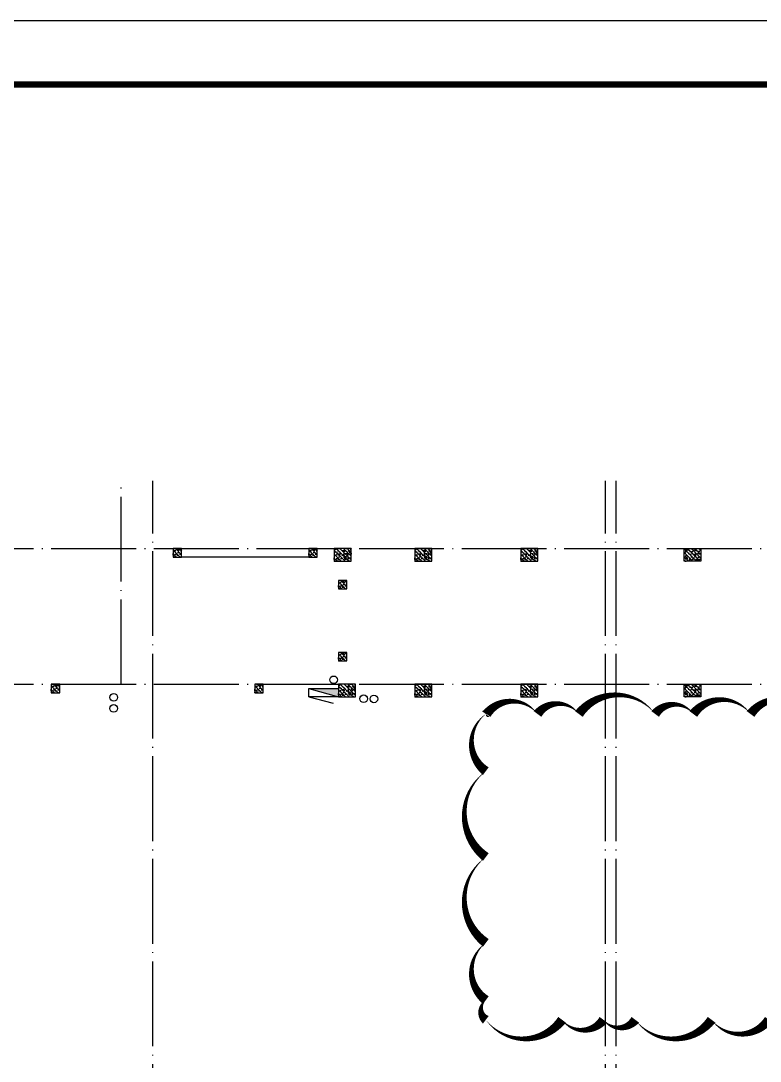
# Model space of a CAD drawing. Extents: x 6843040 to 15500510, y -6507076 to -4940511.
# Drawn here: x 7700081 to 7717520, y -5499394 to -5474851 of the extents above; entities that cross this region are included whole.
import ezdxf

# ---------------------------------------------------------------- set-up
doc = ezdxf.new("R2010")
doc.units = 0
doc.header["$LTSCALE"] = 1000
doc.header["$MEASUREMENT"] = 0
doc.linetypes.add('DOTE', pattern=[2.42, 2, -0.2, 0.02, -0.2])
for name, color, linetype in [('COLUMN', 10, 'Continuous'), ('DOTE', 8, 'DOTE'), ('EQUIP_消火栓', 7, 'Continuous'), ('plan-1', 40, 'Continuous'), ('PUB_HATCH', 8, 'Continuous'), ('PUB_TITLE', 4, 'Continuous'), ('VPIPE-消防', 1, 'Continuous'), ('VPIPE-雨水', 4, 'Continuous'), ('WINDOW', 4, 'Continuous')]:
    doc.layers.add(name, color=color, linetype=linetype)
doc.layers.add('DIM_MODI', color=6, linetype='Continuous', plot=False)
pattern_1 = [(134.999998, (27153.19, -420866.92), (-44.194175, -44.194172), []), (140, (27153.19, -420866.92), (15.68804, 179.315045), [18.75, -206.25]), (85, (27153.19, -420866.92), (-188.048035, -34.68783), [15, -165]), (190.4514, (27154.5, -420851.98), (-172.35988, 144.62735), [15.93505, -175.28553]), (136.1842, (27103.2, -420866.92), (41.37976, 266.81026), [28.125, -309.375]), (186.6356, (27106.64, -420844.69), (-243.52946, 233.66568), [23.90257, -262.92825]), (81.1842, (27103.2, -420866.92), (-243.52964, 233.6655), [22.5, -247.5]), (111, (27115.69, -420841.92), (100.65473, 149.22676), [18.75, -206.25]), (56, (27115.69, -420841.92), (-181.28751, 60.82884), [15, -165]), (161.4514, (27124.08, -420829.48), (-80.63262, 210.05566), [15.93505, -175.28553]), (127.499998, (27153.19, -420866.92), (-83.223463, 3.039967), [0, -163, 0, -167.5, 0, -165.625]), (97.499998, (27153.19, -420866.92), (-98.602926, 65.767388), [0, -95.5, 0, -159.25, 0, -63.125]), (57.499998, (27153.19, -420922.67), (5.638722, 133.455609), [0, -62.5, 0, -195, 0, -258.75]), (47.499998, (27153.19, -420947.67), (-25.02624, 145.796543), [0, -81.25, 0, -129.5, 0, -183.75])]
pattern_2 = [(134.999998, (27153.19, -424066.92), (-44.194175, -44.194172), []), (140, (27153.19, -424066.92), (15.68804, 179.315045), [18.75, -206.25]), (85, (27153.19, -424066.92), (-188.048035, -34.68783), [15, -165]), (190.4514, (27154.5, -424051.98), (-172.35988, 144.62735), [15.93505, -175.28553]), (136.1842, (27103.2, -424066.92), (41.37976, 266.81026), [28.125, -309.375]), (186.6356, (27106.64, -424044.69), (-243.52946, 233.66568), [23.90257, -262.92825]), (81.1842, (27103.2, -424066.92), (-243.52964, 233.6655), [22.5, -247.5]), (111, (27115.69, -424041.92), (100.65473, 149.22676), [18.75, -206.25]), (56, (27115.69, -424041.92), (-181.28751, 60.82884), [15, -165]), (161.4514, (27124.08, -424029.48), (-80.63262, 210.05566), [15.93505, -175.28553]), (127.499998, (27153.19, -424066.92), (-83.223463, 3.039967), [0, -163, 0, -167.5, 0, -165.625]), (97.499998, (27153.19, -424066.92), (-98.602926, 65.767388), [0, -95.5, 0, -159.25, 0, -63.125]), (57.499998, (27153.19, -424122.67), (5.638722, 133.455609), [0, -62.5, 0, -195, 0, -258.75]), (47.499998, (27153.19, -424147.67), (-25.02624, 145.796543), [0, -81.25, 0, -129.5, 0, -183.75])]

# ---------------------------------------------------------------- blocks, each defined once
blk = doc.blocks.new('1GZ')
at = {"layer": 'PUB_HATCH'}
h = blk.add_hatch(dxfattribs=at)
h.set_pattern_fill('钢筋混凝土', color=256, scale=25, angle=90, style=0)
h.set_pattern_definition([(134.999998, (18953.19, -420766.93), (-44.194175, -44.194172), []), (140, (18953.19, -420766.93), (15.68804, 179.315045), [18.75, -206.25]), (85, (18953.19, -420766.93), (-188.048035, -34.68783), [15, -165]), (190.4514, (18954.5, -420751.98), (-172.35988, 144.62735), [15.93505, -175.28553]), (136.1842, (18903.2, -420766.93), (41.37976, 266.81026), [28.125, -309.375]), (186.6356, (18906.64, -420744.7), (-243.52946, 233.66568), [23.90257, -262.92825]), (81.1842, (18903.2, -420766.93), (-243.52964, 233.6655), [22.5, -247.5]), (111, (18915.69, -420741.93), (100.65473, 149.22676), [18.75, -206.25]), (56, (18915.69, -420741.93), (-181.28751, 60.82884), [15, -165]), (161.4514, (18924.08, -420729.5), (-80.63262, 210.05566), [15.93505, -175.28553]), (127.499998, (18953.19, -420766.93), (-83.223463, 3.039967), [0, -163, 0, -167.5, 0, -165.625]), (97.499998, (18953.19, -420766.93), (-98.602926, 65.767388), [0, -95.5, 0, -159.25, 0, -63.125]), (57.499998, (18953.19, -420822.68), (5.638722, 133.455609), [0, -62.5, 0, -195, 0, -258.75]), (47.499998, (18953.19, -420847.68), (-25.02624, 145.796543), [0, -81.25, 0, -129.5, 0, -183.75])])
edge = h.paths.add_edge_path()
edge.add_line((325370, -153285), (325170, -153285))
edge.add_line((325370, -153285), (325370, -153085))
edge.add_line((325370, -153085), (325170, -153085))
edge.add_line((325170, -153085), (325170, -153285))
h = blk.add_hatch(dxfattribs=at)
h.set_pattern_fill('钢筋混凝土', color=256, scale=25, angle=90, style=0)
h.set_pattern_definition([(134.999998, (22153.19, -420766.93), (-44.194175, -44.194172), []), (140, (22153.19, -420766.93), (15.68804, 179.315045), [18.75, -206.25]), (85, (22153.19, -420766.93), (-188.048035, -34.68783), [15, -165]), (190.4514, (22154.5, -420751.98), (-172.35988, 144.62735), [15.93505, -175.28553]), (136.1842, (22103.2, -420766.93), (41.37976, 266.81026), [28.125, -309.375]), (186.6356, (22106.64, -420744.7), (-243.52946, 233.66568), [23.90257, -262.92825]), (81.1842, (22103.2, -420766.93), (-243.52964, 233.6655), [22.5, -247.5]), (111, (22115.69, -420741.93), (100.65473, 149.22676), [18.75, -206.25]), (56, (22115.69, -420741.93), (-181.28751, 60.82884), [15, -165]), (161.4514, (22124.08, -420729.5), (-80.63262, 210.05566), [15.93505, -175.28553]), (127.499998, (22153.19, -420766.93), (-83.223463, 3.039967), [0, -163, 0, -167.5, 0, -165.625]), (97.499998, (22153.19, -420766.93), (-98.602926, 65.767388), [0, -95.5, 0, -159.25, 0, -63.125]), (57.499998, (22153.19, -420822.68), (5.638722, 133.455609), [0, -62.5, 0, -195, 0, -258.75]), (47.499998, (22153.19, -420847.68), (-25.02624, 145.796543), [0, -81.25, 0, -129.5, 0, -183.75])])
edge = h.paths.add_edge_path()
edge.add_line((328570, -153285), (328370, -153285))
edge.add_line((328570, -153285), (328570, -153085))
edge.add_line((328570, -153085), (328370, -153085))
edge.add_line((328370, -153085), (328370, -153285))
h = blk.add_hatch(dxfattribs=at)
h.set_pattern_fill('钢筋混凝土', color=256, scale=25, angle=90, style=0)
h.set_pattern_definition([(134.999998, (22753.19, -420866.92), (-44.194175, -44.194172), []), (140, (22753.19, -420866.92), (15.68804, 179.315045), [18.75, -206.25]), (85, (22753.19, -420866.92), (-188.048035, -34.68783), [15, -165]), (190.4514, (22754.5, -420851.98), (-172.35988, 144.62735), [15.93505, -175.28553]), (136.1842, (22703.2, -420866.92), (41.37976, 266.81026), [28.125, -309.375]), (186.6356, (22706.64, -420844.69), (-243.52946, 233.66568), [23.90257, -262.92825]), (81.1842, (22703.2, -420866.92), (-243.52964, 233.6655), [22.5, -247.5]), (111, (22715.69, -420841.92), (100.65473, 149.22676), [18.75, -206.25]), (56, (22715.69, -420841.92), (-181.28751, 60.82884), [15, -165]), (161.4514, (22724.08, -420829.48), (-80.63262, 210.05566), [15.93505, -175.28553]), (127.499998, (22753.19, -420866.92), (-83.223463, 3.039967), [0, -163, 0, -167.5, 0, -165.625]), (97.499998, (22753.19, -420866.92), (-98.602926, 65.767388), [0, -95.5, 0, -159.25, 0, -63.125]), (57.499998, (22753.19, -420922.67), (5.638722, 133.455609), [0, -62.5, 0, -195, 0, -258.75]), (47.499998, (22753.19, -420947.67), (-25.02624, 145.796543), [0, -81.25, 0, -129.5, 0, -183.75])])
edge = h.paths.add_edge_path()
edge.add_line((329370, -153385), (328970, -153385))
edge.add_line((329370, -153385), (329370, -153085))
edge.add_line((329370, -153085), (328970, -153085))
edge.add_line((328970, -153085), (328970, -153385))
h = blk.add_hatch(dxfattribs=at)
h.set_pattern_fill('钢筋混凝土', color=256, scale=25, angle=90, style=0)
h.set_pattern_definition([(134.999998, (24653.19, -420866.92), (-44.194175, -44.194172), []), (140, (24653.19, -420866.92), (15.68804, 179.315045), [18.75, -206.25]), (85, (24653.19, -420866.92), (-188.048035, -34.68783), [15, -165]), (190.4514, (24654.5, -420851.98), (-172.35988, 144.62735), [15.93505, -175.28553]), (136.1842, (24603.2, -420866.92), (41.37976, 266.81026), [28.125, -309.375]), (186.6356, (24606.64, -420844.69), (-243.52946, 233.66568), [23.90257, -262.92825]), (81.1842, (24603.2, -420866.92), (-243.52964, 233.6655), [22.5, -247.5]), (111, (24615.69, -420841.92), (100.65473, 149.22676), [18.75, -206.25]), (56, (24615.69, -420841.92), (-181.28751, 60.82884), [15, -165]), (161.4514, (24624.08, -420829.48), (-80.63262, 210.05566), [15.93505, -175.28553]), (127.499998, (24653.19, -420866.92), (-83.223463, 3.039967), [0, -163, 0, -167.5, 0, -165.625]), (97.499998, (24653.19, -420866.92), (-98.602926, 65.767388), [0, -95.5, 0, -159.25, 0, -63.125]), (57.499998, (24653.19, -420922.67), (5.638722, 133.455609), [0, -62.5, 0, -195, 0, -258.75]), (47.499998, (24653.19, -420947.67), (-25.02624, 145.796543), [0, -81.25, 0, -129.5, 0, -183.75])])
edge = h.paths.add_edge_path()
edge.add_line((331270, -153385), (330870, -153385))
edge.add_line((331270, -153385), (331270, -153085))
edge.add_line((331270, -153085), (330870, -153085))
edge.add_line((330870, -153085), (330870, -153385))
h = blk.add_hatch(dxfattribs=at)
h.set_pattern_fill('钢筋混凝土', color=256, scale=25, angle=90, style=0)
h.set_pattern_definition(pattern_1)
edge = h.paths.add_edge_path()
edge.add_line((333770, -153385), (333370, -153385))
edge.add_line((333770, -153385), (333770, -153085))
edge.add_line((333770, -153085), (333370, -153085))
edge.add_line((333370, -153085), (333370, -153385))
h = blk.add_hatch(dxfattribs=at)
h.set_pattern_fill('钢筋混凝土', color=256, scale=25, angle=90, style=0)
h.set_pattern_definition(pattern_1)
edge = h.paths.add_edge_path()
edge.add_line((337220, -153385), (337620, -153385))
edge.add_line((337220, -153385), (337220, -153085))
edge.add_line((337220, -153085), (337620, -153085))
edge.add_line((337620, -153085), (337620, -153385))
h = blk.add_hatch(dxfattribs=at)
h.set_pattern_fill('钢筋混凝土', color=256, scale=25, angle=90, style=0)
h.set_pattern_definition([(134.999998, (22853.51, -421516.92), (-44.194175, -44.194172), []), (140, (22853.51, -421516.92), (15.68804, 179.315045), [18.75, -206.25]), (85, (22853.51, -421516.92), (-188.048035, -34.68783), [15, -165]), (190.4514, (22854.82, -421501.98), (-172.35988, 144.62735), [15.93505, -175.28553]), (136.1842, (22803.51, -421516.92), (41.37976, 266.81026), [28.125, -309.375]), (186.6356, (22806.96, -421494.69), (-243.52946, 233.66568), [23.90257, -262.92825]), (81.1842, (22803.5, -421516.92), (-243.52964, 233.6655), [22.5, -247.5]), (111, (22816.01, -421491.92), (100.65473, 149.22676), [18.75, -206.25]), (56, (22816.01, -421491.92), (-181.28751, 60.82884), [15, -165]), (161.4514, (22824.4, -421479.48), (-80.63262, 210.05566), [15.93505, -175.28553]), (127.499998, (22853.51, -421516.92), (-83.223463, 3.039967), [0, -163, 0, -167.5, 0, -165.625]), (97.499998, (22853.51, -421516.92), (-98.602926, 65.767388), [0, -95.5, 0, -159.25, 0, -63.125]), (57.499998, (22853.51, -421572.67), (5.638722, 133.455609), [0, -62.5, 0, -195, 0, -258.75]), (47.499998, (22853.51, -421597.67), (-25.02624, 145.796543), [0, -81.25, 0, -129.5, 0, -183.75])])
edge = h.paths.add_edge_path()
edge.add_line((329270, -154035), (329070, -154035))
edge.add_line((329270, -154035), (329270, -153835))
edge.add_line((329270, -153835), (329070, -153835))
edge.add_line((329070, -153835), (329070, -154035))
h = blk.add_hatch(dxfattribs=at)
h.set_pattern_fill('钢筋混凝土', color=256, scale=25, angle=90, style=0)
h.set_pattern_definition([(134.999998, (22853.51, -423216.92), (-44.194175, -44.194172), []), (140, (22853.51, -423216.92), (15.68804, 179.315045), [18.75, -206.25]), (85, (22853.51, -423216.92), (-188.048035, -34.68783), [15, -165]), (190.4514, (22854.82, -423201.98), (-172.35988, 144.62735), [15.93505, -175.28553]), (136.1842, (22803.51, -423216.92), (41.37976, 266.81026), [28.125, -309.375]), (186.6356, (22806.96, -423194.69), (-243.52946, 233.66568), [23.90257, -262.92825]), (81.1842, (22803.5, -423216.92), (-243.52964, 233.6655), [22.5, -247.5]), (111, (22816.01, -423191.92), (100.65473, 149.22676), [18.75, -206.25]), (56, (22816.01, -423191.92), (-181.28751, 60.82884), [15, -165]), (161.4514, (22824.4, -423179.48), (-80.63262, 210.05566), [15.93505, -175.28553]), (127.499998, (22853.51, -423216.92), (-83.223463, 3.039967), [0, -163, 0, -167.5, 0, -165.625]), (97.499998, (22853.51, -423216.92), (-98.602926, 65.767388), [0, -95.5, 0, -159.25, 0, -63.125]), (57.499998, (22853.51, -423272.67), (5.638722, 133.455609), [0, -62.5, 0, -195, 0, -258.75]), (47.499998, (22853.51, -423297.67), (-25.02624, 145.796543), [0, -81.25, 0, -129.5, 0, -183.75])])
edge = h.paths.add_edge_path()
edge.add_line((329270, -155735), (329070, -155735))
edge.add_line((329270, -155735), (329270, -155535))
edge.add_line((329270, -155535), (329070, -155535))
edge.add_line((329070, -155535), (329070, -155735))
h = blk.add_hatch(dxfattribs=at)
h.set_pattern_fill('钢筋混凝土', color=256, scale=25, angle=90, style=0)
h.set_pattern_definition([(134.999998, (16078.19, -423966.92), (-44.194175, -44.194172), []), (140, (16078.19, -423966.92), (15.68804, 179.315045), [18.75, -206.25]), (85, (16078.19, -423966.92), (-188.048035, -34.68783), [15, -165]), (190.4514, (16079.5, -423951.98), (-172.35988, 144.62735), [15.93505, -175.28553]), (136.1842, (16028.2, -423966.92), (41.37976, 266.81026), [28.125, -309.375]), (186.6356, (16031.64, -423944.69), (-243.52946, 233.66568), [23.90257, -262.92825]), (81.1842, (16028.2, -423966.92), (-243.52964, 233.6655), [22.5, -247.5]), (111, (16040.69, -423941.92), (100.65473, 149.22676), [18.75, -206.25]), (56, (16040.69, -423941.92), (-181.28751, 60.82884), [15, -165]), (161.4514, (16049.08, -423929.48), (-80.63262, 210.05566), [15.93505, -175.28553]), (127.499998, (16078.19, -423966.92), (-83.223463, 3.039967), [0, -163, 0, -167.5, 0, -165.625]), (97.499998, (16078.19, -423966.92), (-98.602926, 65.767388), [0, -95.5, 0, -159.25, 0, -63.125]), (57.499998, (16078.19, -424022.67), (5.638722, 133.455609), [0, -62.5, 0, -195, 0, -258.75]), (47.499998, (16078.19, -424047.67), (-25.02624, 145.796543), [0, -81.25, 0, -129.5, 0, -183.75])])
edge = h.paths.add_edge_path()
edge.add_line((322495, -156485), (322295, -156485))
edge.add_line((322495, -156485), (322495, -156285))
edge.add_line((322495, -156285), (322295, -156285))
edge.add_line((322295, -156285), (322295, -156485))
h = blk.add_hatch(dxfattribs=at)
h.set_pattern_fill('钢筋混凝土', color=256, scale=25, angle=90, style=0)
h.set_pattern_definition([(134.999998, (20878.194, -423966.92), (-44.194175, -44.194172), []), (140, (20878.2, -423966.92), (15.68804, 179.315045), [18.75, -206.25]), (85, (20878.2, -423966.92), (-188.048035, -34.68783), [15, -165]), (190.4514, (20879.5, -423951.98), (-172.35988, 144.62735), [15.93505, -175.28553]), (136.1842, (20828.2, -423966.92), (41.37976, 266.81026), [28.125, -309.375]), (186.6356, (20831.64, -423944.69), (-243.52946, 233.66568), [23.90257, -262.92825]), (81.1842, (20828.2, -423966.92), (-243.52964, 233.6655), [22.5, -247.5]), (111, (20840.7, -423941.92), (100.65473, 149.22676), [18.75, -206.25]), (56, (20840.7, -423941.92), (-181.28751, 60.82884), [15, -165]), (161.4514, (20849.08, -423929.48), (-80.63262, 210.05566), [15.93505, -175.28553]), (127.499998, (20878.194, -423966.92), (-83.223463, 3.039967), [0, -163, 0, -167.5, 0, -165.625]), (97.499998, (20878.19, -423966.92), (-98.602926, 65.767388), [0, -95.5, 0, -159.25, 0, -63.125]), (57.499998, (20878.194, -424022.67), (5.638722, 133.455609), [0, -62.5, 0, -195, 0, -258.75]), (47.499998, (20878.19, -424047.67), (-25.02624, 145.796543), [0, -81.25, 0, -129.5, 0, -183.75])])
edge = h.paths.add_edge_path()
edge.add_line((327295, -156485), (327095, -156485))
edge.add_line((327295, -156485), (327295, -156285))
edge.add_line((327295, -156285), (327095, -156285))
edge.add_line((327095, -156285), (327095, -156485))
h = blk.add_hatch(dxfattribs=at)
h.set_pattern_fill('钢筋混凝土', color=256, scale=25, angle=90, style=0)
h.set_pattern_definition([(134.999998, (22853.51, -424066.92), (-44.194175, -44.194172), []), (140, (22853.51, -424066.92), (15.68804, 179.315045), [18.75, -206.25]), (85, (22853.51, -424066.92), (-188.048035, -34.68783), [15, -165]), (190.4514, (22854.82, -424051.98), (-172.35988, 144.62735), [15.93505, -175.28553]), (136.1842, (22803.51, -424066.92), (41.37976, 266.81026), [28.125, -309.375]), (186.6356, (22806.96, -424044.69), (-243.52946, 233.66568), [23.90257, -262.92825]), (81.1842, (22803.5, -424066.92), (-243.52964, 233.6655), [22.5, -247.5]), (111, (22816.01, -424041.92), (100.65473, 149.22676), [18.75, -206.25]), (56, (22816.01, -424041.92), (-181.28751, 60.82884), [15, -165]), (161.4514, (22824.4, -424029.48), (-80.63262, 210.05566), [15.93505, -175.28553]), (127.499998, (22853.51, -424066.92), (-83.223463, 3.039967), [0, -163, 0, -167.5, 0, -165.625]), (97.499998, (22853.51, -424066.92), (-98.602926, 65.767388), [0, -95.5, 0, -159.25, 0, -63.125]), (57.499998, (22853.51, -424122.67), (5.638722, 133.455609), [0, -62.5, 0, -195, 0, -258.75]), (47.499998, (22853.51, -424147.67), (-25.02624, 145.796543), [0, -81.25, 0, -129.5, 0, -183.75])])
edge = h.paths.add_edge_path()
edge.add_line((329470, -156585), (329070, -156585))
edge.add_line((329470, -156585), (329470, -156285))
edge.add_line((329470, -156285), (329070, -156285))
edge.add_line((329070, -156285), (329070, -156585))
h = blk.add_hatch(dxfattribs=at)
h.set_pattern_fill('钢筋混凝土', color=256, scale=25, angle=90, style=0)
h.set_pattern_definition([(134.999998, (24653.19, -424066.92), (-44.194175, -44.194172), []), (140, (24653.19, -424066.92), (15.68804, 179.315045), [18.75, -206.25]), (85, (24653.19, -424066.92), (-188.048035, -34.68783), [15, -165]), (190.4514, (24654.5, -424051.98), (-172.35988, 144.62735), [15.93505, -175.28553]), (136.1842, (24603.2, -424066.92), (41.37976, 266.81026), [28.125, -309.375]), (186.6356, (24606.64, -424044.69), (-243.52946, 233.66568), [23.90257, -262.92825]), (81.1842, (24603.2, -424066.92), (-243.52964, 233.6655), [22.5, -247.5]), (111, (24615.69, -424041.92), (100.65473, 149.22676), [18.75, -206.25]), (56, (24615.69, -424041.92), (-181.28751, 60.82884), [15, -165]), (161.4514, (24624.08, -424029.48), (-80.63262, 210.05566), [15.93505, -175.28553]), (127.499998, (24653.19, -424066.92), (-83.223463, 3.039967), [0, -163, 0, -167.5, 0, -165.625]), (97.499998, (24653.19, -424066.92), (-98.602926, 65.767388), [0, -95.5, 0, -159.25, 0, -63.125]), (57.499998, (24653.19, -424122.67), (5.638722, 133.455609), [0, -62.5, 0, -195, 0, -258.75]), (47.499998, (24653.19, -424147.67), (-25.02624, 145.796543), [0, -81.25, 0, -129.5, 0, -183.75])])
edge = h.paths.add_edge_path()
edge.add_line((331270, -156585), (330870, -156585))
edge.add_line((331270, -156585), (331270, -156285))
edge.add_line((331270, -156285), (330870, -156285))
edge.add_line((330870, -156285), (330870, -156585))
h = blk.add_hatch(dxfattribs=at)
h.set_pattern_fill('钢筋混凝土', color=256, scale=25, angle=90, style=0)
h.set_pattern_definition(pattern_2)
edge = h.paths.add_edge_path()
edge.add_line((333770, -156585), (333370, -156585))
edge.add_line((333770, -156585), (333770, -156285))
edge.add_line((333770, -156285), (333370, -156285))
edge.add_line((333370, -156285), (333370, -156585))
h = blk.add_hatch(dxfattribs=at)
h.set_pattern_fill('钢筋混凝土', color=256, scale=25, angle=90, style=0)
h.set_pattern_definition(pattern_2)
edge = h.paths.add_edge_path()
edge.add_line((337220, -156585), (337620, -156585))
edge.add_line((337220, -156585), (337220, -156285))
edge.add_line((337220, -156285), (337620, -156285))
edge.add_line((337620, -156285), (337620, -156585))
at = {"layer": 'COLUMN'}
for points in [[(325170, -153285), (325370, -153285), (325370, -153085), (325170, -153085)], [(328370, -153285), (328570, -153285), (328570, -153085), (328370, -153085)], [(328970, -153385), (329370, -153385), (329370, -153085), (328970, -153085)], [(330870, -153385), (331270, -153385), (331270, -153085), (330870, -153085)], [(333370, -153385), (333770, -153385), (333770, -153085), (333370, -153085)], [(337620, -153385), (337220, -153385), (337220, -153085), (337620, -153085)], [(329070, -154035), (329270, -154035), (329270, -153835), (329070, -153835)], [(329070, -155735), (329270, -155735), (329270, -155535), (329070, -155535)], [(322295, -156485), (322495, -156485), (322495, -156285), (322295, -156285)], [(327095, -156485), (327295, -156485), (327295, -156285), (327095, -156285)], [(329070, -156585), (329470, -156585), (329470, -156285), (329070, -156285)], [(330870, -156585), (331270, -156585), (331270, -156285), (330870, -156285)], [(333370, -156585), (333770, -156585), (333770, -156285), (333370, -156285)], [(337620, -156585), (337220, -156585), (337220, -156285), (337620, -156285)]]:
    blk.add_lwpolyline(points, close=True, dxfattribs=at)
blk = doc.blocks.new('$TWTSYS$00000508')
for p, q in [((-0.5, 0.5), (0.324, 1.224)), ((-0.5, 0.5), (-0.5, -0.5)), ((-0.5, -0.5), (0.5, 0.5)), ((0.5, 0.5), (-0.5, 0.5)), ((0.5, -0.5), (0.5, 0.5)), ((-0.5, -0.5), (0.5, -0.5))]:
    blk.add_line(p, q)
blk.add_solid([(0.5, -0.5), (0.5, 0.5), (-0.5, -0.5)])
blk = doc.blocks.new('一层排水消防0922')
at = {"layer": 'VPIPE-消防'}
blk.add_circle((7707457, -5490398), 90, dxfattribs=at)
at = {"layer": 'VPIPE-雨水'}
for centre in [(7702273, -5490811), (7702271, -5491073), (7708168, -5490845), (7708408, -5490849)]:
    blk.add_circle(centre, 90, dxfattribs=at)
at = {"layer": 'EQUIP_消火栓', "xscale": -700, "yscale": 200, "zscale": 700, "rotation": 179.9999949910436}
blk.add_blockref('$TWTSYS$00000508', (7707223, -5490702), dxfattribs=at)

msp = doc.modelspace()

# ---------------------------------------------------------------- linework, layer by layer
at = {"layer": 'DIM_MODI'}
msp.add_lwpolyline([(7718717.8, -5491203.5, 0, 225, 0.5), (7717292.8, -5491203.5, 0, 225, 0.5), (7715942.8, -5491203.5, 0, 225, 0.5), (7715042.8, -5491203.5, 0, 225, 0.5), (7713242.8, -5491203.5, 0, 225, 0.5), (7712267.8, -5491203.5, 0, 225, 0.5), (7711067.8, -5491203.5, 0, 225, 0.5), (7711048, -5491203.5, 0, 225, 0.5), (7711048, -5492553.5, 0, 225, 0.5), (7711048, -5494578.5, 0, 225, 0.5), (7711048, -5496603.5, 0, 225, 0.5), (7711048, -5497953.5, 0, 225, 0.5), (7711048, -5498417.9, 0, 225, 0.5), (7712848, -5498417.9, 0, 225, 0.5), (7713823, -5498417.9, 0, 225, 0.5), (7714573, -5498417.9, 0, 225, 0.5), (7716373, -5498417.9, 0, 225, 0.5), (7717723, -5498417.9, 0, 225, 0.5)], format="xyseb", dxfattribs=at)
at = {"layer": 'DOTE'}
for p, q in [((7702447.4, -5490502), (7702447.4, -5485702.5)), ((7703197.4, -5554702), (7703197.4, -5485702.5)), ((7713872.4, -5554702), (7713872.4, -5485702.5)), ((7714122.4, -5554702), (7714122.4, -5485702.5)), ((7640299.5, -5487302), (7779797.4, -5487302)), ((7640299.5, -5490502), (7779797.4, -5490502))]:
    msp.add_line(p, q, dxfattribs=at)
at = {"layer": 'PUB_TITLE'}
msp.add_lwpolyline([(7627639.5, -5601001.4), (7805989.5, -5601001.4), (7805989.5, -5474851.4), (7627639.5, -5474851.4)], close=True, dxfattribs=at)
at = {"layer": 'PUB_TITLE', "const_width": 150}
msp.add_lwpolyline([(7631389.5, -5599501.4), (7804489.5, -5599501.4), (7804489.5, -5476351.4), (7631389.5, -5476351.4)], close=True, dxfattribs=at)
at = {"layer": 'WINDOW'}
msp.add_line((7706872.4, -5487502), (7703872.4, -5487502), dxfattribs=at)

# ---------------------------------------------------------------- block references
msp.add_blockref('1GZ', (7378502.9, -5334216.6))
at = {"layer": 'plan-1'}
msp.add_blockref('一层排水消防0922', (0, 0), dxfattribs=at)

doc.saveas('drawing.dxf')
